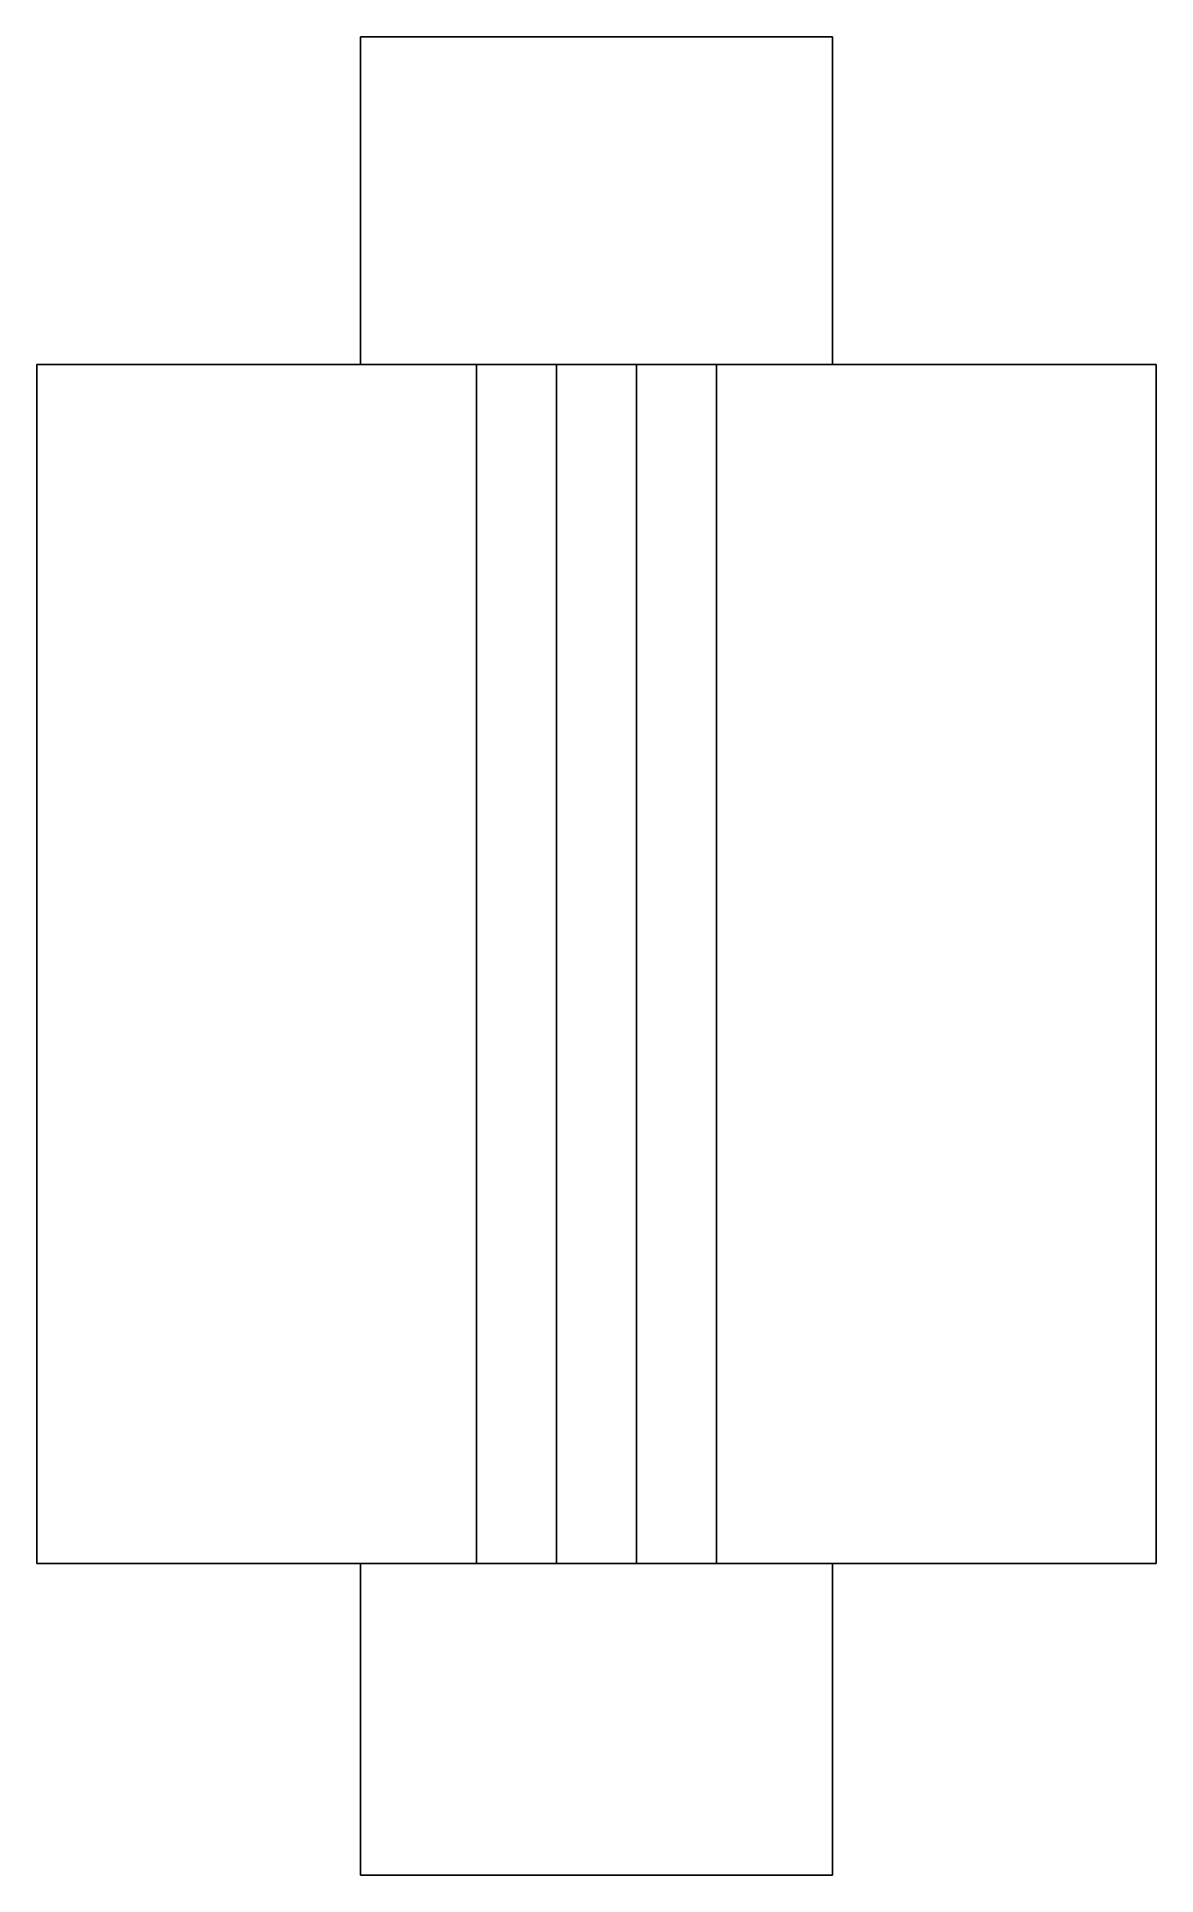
# Model space of a CAD drawing. Header units: metres. Extents: x 0 to 14, y -23 to 0.
import ezdxf

# ---------------------------------------------------------------- set-up
doc = ezdxf.new("R2010")
doc.units = ezdxf.units.M

msp = doc.modelspace()

# ---------------------------------------------------------------- linework, layer by layer
for points in [[(4.05, 0), (4.055, 0), (4.06, 0), (4.066, 0), (4.075, 0), (4.091, 0), (4.106, 0), (4.122, 0), (4.146, 0), (4.172, 0), (4.197, 0), (4.226, 0), (4.261, 0), (4.297, 0), (4.332, 0), (4.374, 0), (4.419, 0), (4.464, 0), (4.51, 0), (4.563, 0), (4.617, 0), (4.671, 0), (4.729, 0), (4.791, 0), (4.852, 0), (4.914, 0), (4.983, 0), (5.052, 0), (5.121, 0), (5.193, 0), (5.269, 0), (5.344, 0), (5.42, 0), (5.5, 0), (5.581, 0), (5.662, 0), (5.744, 0), (5.83, 0), (5.916, 0), (6.001, 0), (6.089, 0), (6.178, 0), (6.267, 0), (6.357, 0), (6.448, 0), (6.539, 0), (6.631, 0), (6.723, 0), (6.815, 0), (6.908, 0), (7, 0)], [(4.05, -4.1), (4.05, -4.018), (4.05, -3.936), (4.05, -3.854), (4.05, -3.772), (4.05, -3.69), (4.05, -3.608), (4.05, -3.526), (4.05, -3.444), (4.05, -3.362), (4.05, -3.28), (4.05, -3.198), (4.05, -3.116), (4.05, -3.034), (4.05, -2.952), (4.05, -2.87), (4.05, -2.788), (4.05, -2.706), (4.05, -2.624), (4.05, -2.542), (4.05, -2.46), (4.05, -2.378), (4.05, -2.296), (4.05, -2.214), (4.05, -2.132), (4.05, -2.05), (4.05, -1.968), (4.05, -1.886), (4.05, -1.804), (4.05, -1.722), (4.05, -1.64), (4.05, -1.558), (4.05, -1.476), (4.05, -1.394), (4.05, -1.312), (4.05, -1.23), (4.05, -1.148), (4.05, -1.066), (4.05, -0.984), (4.05, -0.902), (4.05, -0.82), (4.05, -0.738), (4.05, -0.656), (4.05, -0.574), (4.05, -0.492), (4.05, -0.41), (4.05, -0.328), (4.05, -0.246), (4.05, -0.164), (4.05, -0.082), (4.05, 0)], [(7, 0), (7.092, 0), (7.185, 0), (7.277, 0), (7.369, 0), (7.461, 0), (7.552, 0), (7.643, 0), (7.733, 0), (7.822, 0), (7.911, 0), (7.999, 0), (8.084, 0), (8.17, 0), (8.256, 0), (8.338, 0), (8.419, 0), (8.5, 0), (8.58, 0), (8.656, 0), (8.731, 0), (8.807, 0), (8.879, 0), (8.948, 0), (9.017, 0), (9.086, 0), (9.148, 0), (9.209, 0), (9.271, 0), (9.329, 0), (9.383, 0), (9.437, 0), (9.49, 0), (9.536, 0), (9.581, 0), (9.626, 0), (9.668, 0), (9.703, 0), (9.739, 0), (9.774, 0), (9.803, 0), (9.828, 0), (9.854, 0), (9.878, 0), (9.894, 0), (9.909, 0), (9.925, 0), (9.934, 0), (9.94, 0), (9.945, 0), (9.95, 0)], [(9.95, -4.1), (9.95, -4.018), (9.95, -3.936), (9.95, -3.854), (9.95, -3.772), (9.95, -3.69), (9.95, -3.608), (9.95, -3.526), (9.95, -3.444), (9.95, -3.362), (9.95, -3.28), (9.95, -3.198), (9.95, -3.116), (9.95, -3.034), (9.95, -2.952), (9.95, -2.87), (9.95, -2.788), (9.95, -2.706), (9.95, -2.624), (9.95, -2.542), (9.95, -2.46), (9.95, -2.378), (9.95, -2.296), (9.95, -2.214), (9.95, -2.132), (9.95, -2.05), (9.95, -1.968), (9.95, -1.886), (9.95, -1.804), (9.95, -1.722), (9.95, -1.64), (9.95, -1.558), (9.95, -1.476), (9.95, -1.394), (9.95, -1.312), (9.95, -1.23), (9.95, -1.148), (9.95, -1.066), (9.95, -0.984), (9.95, -0.902), (9.95, -0.82), (9.95, -0.738), (9.95, -0.656), (9.95, -0.574), (9.95, -0.492), (9.95, -0.41), (9.95, -0.328), (9.95, -0.246), (9.95, -0.164), (9.95, -0.082), (9.95, 0)], [(0, -19.1), (0, -18.8), (0, -18.5), (0, -18.2), (0, -17.9), (0, -17.6), (0, -17.3), (0, -17), (0, -16.7), (0, -16.4), (0, -16.1), (0, -15.8), (0, -15.5), (0, -15.2), (0, -14.9), (0, -14.6), (0, -14.3), (0, -14), (0, -13.7), (0, -13.4), (0, -13.1), (0, -12.8), (0, -12.5), (0, -12.2), (0, -11.9), (0, -11.6), (0, -11.3), (0, -11), (0, -10.7), (0, -10.4), (0, -10.1), (0, -9.8), (0, -9.5), (0, -9.2), (0, -8.9), (0, -8.6), (0, -8.3), (0, -8), (0, -7.7), (0, -7.4), (0, -7.1), (0, -6.8), (0, -6.5), (0, -6.2), (0, -5.9), (0, -5.6), (0, -5.3), (0, -5), (0, -4.7), (0, -4.4), (0, -4.1)], [(4.278, -4.1), (4.13, -4.1), (3.981, -4.1), (3.833, -4.1), (3.688, -4.1), (3.546, -4.1), (3.404, -4.1), (3.262, -4.1), (3.126, -4.1), (2.992, -4.1), (2.857, -4.1), (2.725, -4.1), (2.599, -4.1), (2.473, -4.1), (2.347, -4.1), (2.227, -4.1), (2.11, -4.1), (1.993, -4.1), (1.877, -4.1), (1.77, -4.1), (1.663, -4.1), (1.556, -4.1), (1.455, -4.1), (1.359, -4.1), (1.263, -4.1), (1.167, -4.1), (1.082, -4.1), (0.997, -4.1), (0.912, -4.1), (0.832, -4.1), (0.76, -4.1), (0.687, -4.1), (0.614, -4.1), (0.552, -4.1), (0.492, -4.1), (0.431, -4.1), (0.375, -4.1), (0.328, -4.1), (0.28, -4.1), (0.233, -4.1), (0.195, -4.1), (0.161, -4.1), (0.127, -4.1), (0.095, -4.1), (0.074, -4.1), (0.054, -4.1), (0.033, -4.1), (0.021, -4.1), (0.014, -4.1), (0.007, -4.1), (0, -4.1)], [(4.278, -4.1), (4.32, -4.1), (4.362, -4.1), (4.405, -4.1), (4.446, -4.1), (4.487, -4.1), (4.527, -4.1), (4.568, -4.1), (4.607, -4.1), (4.645, -4.1), (4.684, -4.1), (4.721, -4.1), (4.757, -4.1), (4.793, -4.1), (4.83, -4.1), (4.864, -4.1), (4.897, -4.1), (4.931, -4.1), (4.964, -4.1), (4.994, -4.1), (5.025, -4.1), (5.055, -4.1), (5.084, -4.1), (5.112, -4.1), (5.139, -4.1), (5.167, -4.1), (5.191, -4.1), (5.215, -4.1), (5.239, -4.1), (5.262, -4.1), (5.283, -4.1), (5.304, -4.1), (5.325, -4.1), (5.342, -4.1), (5.36, -4.1), (5.377, -4.1), (5.393, -4.1), (5.406, -4.1), (5.42, -4.1), (5.433, -4.1), (5.444, -4.1), (5.454, -4.1), (5.464, -4.1), (5.473, -4.1), (5.479, -4.1), (5.485, -4.1), (5.49, -4.1), (5.494, -4.1), (5.496, -4.1), (5.498, -4.1), (5.5, -4.1)], [(5.5, -19.1), (5.5, -18.8), (5.5, -18.5), (5.5, -18.2), (5.5, -17.9), (5.5, -17.6), (5.5, -17.3), (5.5, -17), (5.5, -16.7), (5.5, -16.4), (5.5, -16.1), (5.5, -15.8), (5.5, -15.5), (5.5, -15.2), (5.5, -14.9), (5.5, -14.6), (5.5, -14.3), (5.5, -14), (5.5, -13.7), (5.5, -13.4), (5.5, -13.1), (5.5, -12.8), (5.5, -12.5), (5.5, -12.2), (5.5, -11.9), (5.5, -11.6), (5.5, -11.3), (5.5, -11), (5.5, -10.7), (5.5, -10.4), (5.5, -10.1), (5.5, -9.8), (5.5, -9.5), (5.5, -9.2), (5.5, -8.9), (5.5, -8.6), (5.5, -8.3), (5.5, -8), (5.5, -7.7), (5.5, -7.4), (5.5, -7.1), (5.5, -6.8), (5.5, -6.5), (5.5, -6.2), (5.5, -5.9), (5.5, -5.6), (5.5, -5.3), (5.5, -5), (5.5, -4.7), (5.5, -4.4), (5.5, -4.1)], [(5.5, -4.1), (5.52, -4.1), (5.54, -4.1), (5.56, -4.1), (5.58, -4.1), (5.6, -4.1), (5.62, -4.1), (5.64, -4.1), (5.66, -4.1), (5.68, -4.1), (5.7, -4.1), (5.72, -4.1), (5.74, -4.1), (5.76, -4.1), (5.78, -4.1), (5.8, -4.1), (5.82, -4.1), (5.84, -4.1), (5.86, -4.1), (5.88, -4.1), (5.9, -4.1), (5.92, -4.1), (5.94, -4.1), (5.96, -4.1), (5.98, -4.1), (6, -4.1), (6.02, -4.1), (6.04, -4.1), (6.06, -4.1), (6.08, -4.1), (6.1, -4.1), (6.12, -4.1), (6.14, -4.1), (6.16, -4.1), (6.18, -4.1), (6.2, -4.1), (6.22, -4.1), (6.24, -4.1), (6.26, -4.1), (6.28, -4.1), (6.3, -4.1), (6.32, -4.1), (6.34, -4.1), (6.36, -4.1), (6.38, -4.1), (6.4, -4.1), (6.42, -4.1), (6.44, -4.1), (6.46, -4.1), (6.48, -4.1), (6.5, -4.1)], [(7.5, -4.1), (7.48, -4.1), (7.46, -4.1), (7.44, -4.1), (7.42, -4.1), (7.4, -4.1), (7.38, -4.1), (7.36, -4.1), (7.34, -4.1), (7.32, -4.1), (7.3, -4.1), (7.28, -4.1), (7.26, -4.1), (7.24, -4.1), (7.22, -4.1), (7.2, -4.1), (7.18, -4.1), (7.16, -4.1), (7.14, -4.1), (7.12, -4.1), (7.1, -4.1), (7.08, -4.1), (7.06, -4.1), (7.04, -4.1), (7.02, -4.1), (7, -4.1), (6.98, -4.1), (6.96, -4.1), (6.94, -4.1), (6.92, -4.1), (6.9, -4.1), (6.88, -4.1), (6.86, -4.1), (6.84, -4.1), (6.82, -4.1), (6.8, -4.1), (6.78, -4.1), (6.76, -4.1), (6.74, -4.1), (6.72, -4.1), (6.7, -4.1), (6.68, -4.1), (6.66, -4.1), (6.64, -4.1), (6.62, -4.1), (6.6, -4.1), (6.58, -4.1), (6.56, -4.1), (6.54, -4.1), (6.52, -4.1), (6.5, -4.1)], [(6.5, -4.1), (6.5, -4.4), (6.5, -4.7), (6.5, -5), (6.5, -5.3), (6.5, -5.6), (6.5, -5.9), (6.5, -6.2), (6.5, -6.5), (6.5, -6.8), (6.5, -7.1), (6.5, -7.4), (6.5, -7.7), (6.5, -8), (6.5, -8.3), (6.5, -8.6), (6.5, -8.9), (6.5, -9.2), (6.5, -9.5), (6.5, -9.8), (6.5, -10.1), (6.5, -10.4), (6.5, -10.7), (6.5, -11), (6.5, -11.3), (6.5, -11.6), (6.5, -11.9), (6.5, -12.2), (6.5, -12.5), (6.5, -12.8), (6.5, -13.1), (6.5, -13.4), (6.5, -13.7), (6.5, -14), (6.5, -14.3), (6.5, -14.6), (6.5, -14.9), (6.5, -15.2), (6.5, -15.5), (6.5, -15.8), (6.5, -16.1), (6.5, -16.4), (6.5, -16.7), (6.5, -17), (6.5, -17.3), (6.5, -17.6), (6.5, -17.9), (6.5, -18.2), (6.5, -18.5), (6.5, -18.8), (6.5, -19.1)], [(7.5, -19.1), (7.5, -18.8), (7.5, -18.5), (7.5, -18.2), (7.5, -17.9), (7.5, -17.6), (7.5, -17.3), (7.5, -17), (7.5, -16.7), (7.5, -16.4), (7.5, -16.1), (7.5, -15.8), (7.5, -15.5), (7.5, -15.2), (7.5, -14.9), (7.5, -14.6), (7.5, -14.3), (7.5, -14), (7.5, -13.7), (7.5, -13.4), (7.5, -13.1), (7.5, -12.8), (7.5, -12.5), (7.5, -12.2), (7.5, -11.9), (7.5, -11.6), (7.5, -11.3), (7.5, -11), (7.5, -10.7), (7.5, -10.4), (7.5, -10.1), (7.5, -9.8), (7.5, -9.5), (7.5, -9.2), (7.5, -8.9), (7.5, -8.6), (7.5, -8.3), (7.5, -8), (7.5, -7.7), (7.5, -7.4), (7.5, -7.1), (7.5, -6.8), (7.5, -6.5), (7.5, -6.2), (7.5, -5.9), (7.5, -5.6), (7.5, -5.3), (7.5, -5), (7.5, -4.7), (7.5, -4.4), (7.5, -4.1)], [(7.5, -4.1), (7.52, -4.1), (7.54, -4.1), (7.56, -4.1), (7.58, -4.1), (7.6, -4.1), (7.62, -4.1), (7.64, -4.1), (7.66, -4.1), (7.68, -4.1), (7.7, -4.1), (7.72, -4.1), (7.74, -4.1), (7.76, -4.1), (7.78, -4.1), (7.8, -4.1), (7.82, -4.1), (7.84, -4.1), (7.86, -4.1), (7.88, -4.1), (7.9, -4.1), (7.92, -4.1), (7.94, -4.1), (7.96, -4.1), (7.98, -4.1), (8, -4.1), (8.02, -4.1), (8.04, -4.1), (8.06, -4.1), (8.08, -4.1), (8.1, -4.1), (8.12, -4.1), (8.14, -4.1), (8.16, -4.1), (8.18, -4.1), (8.2, -4.1), (8.22, -4.1), (8.24, -4.1), (8.26, -4.1), (8.28, -4.1), (8.3, -4.1), (8.32, -4.1), (8.34, -4.1), (8.36, -4.1), (8.38, -4.1), (8.4, -4.1), (8.42, -4.1), (8.44, -4.1), (8.46, -4.1), (8.48, -4.1), (8.5, -4.1)], [(8.5, -4.1), (8.5, -4.4), (8.5, -4.7), (8.5, -5), (8.5, -5.3), (8.5, -5.6), (8.5, -5.9), (8.5, -6.2), (8.5, -6.5), (8.5, -6.8), (8.5, -7.1), (8.5, -7.4), (8.5, -7.7), (8.5, -8), (8.5, -8.3), (8.5, -8.6), (8.5, -8.9), (8.5, -9.2), (8.5, -9.5), (8.5, -9.8), (8.5, -10.1), (8.5, -10.4), (8.5, -10.7), (8.5, -11), (8.5, -11.3), (8.5, -11.6), (8.5, -11.9), (8.5, -12.2), (8.5, -12.5), (8.5, -12.8), (8.5, -13.1), (8.5, -13.4), (8.5, -13.7), (8.5, -14), (8.5, -14.3), (8.5, -14.6), (8.5, -14.9), (8.5, -15.2), (8.5, -15.5), (8.5, -15.8), (8.5, -16.1), (8.5, -16.4), (8.5, -16.7), (8.5, -17), (8.5, -17.3), (8.5, -17.6), (8.5, -17.9), (8.5, -18.2), (8.5, -18.5), (8.5, -18.8), (8.5, -19.1)], [(8.5, -4.1), (8.502, -4.1), (8.504, -4.1), (8.506, -4.1), (8.51, -4.1), (8.515, -4.1), (8.521, -4.1), (8.527, -4.1), (8.536, -4.1), (8.546, -4.1), (8.556, -4.1), (8.567, -4.1), (8.58, -4.1), (8.594, -4.1), (8.607, -4.1), (8.623, -4.1), (8.64, -4.1), (8.658, -4.1), (8.675, -4.1), (8.696, -4.1), (8.717, -4.1), (8.738, -4.1), (8.761, -4.1), (8.785, -4.1), (8.809, -4.1), (8.833, -4.1), (8.861, -4.1), (8.888, -4.1), (8.916, -4.1), (8.945, -4.1), (8.975, -4.1), (9.006, -4.1), (9.036, -4.1), (9.069, -4.1), (9.103, -4.1), (9.136, -4.1), (9.17, -4.1), (9.207, -4.1), (9.243, -4.1), (9.279, -4.1), (9.316, -4.1), (9.355, -4.1), (9.393, -4.1), (9.432, -4.1), (9.473, -4.1), (9.513, -4.1), (9.554, -4.1), (9.595, -4.1), (9.638, -4.1), (9.68, -4.1), (9.722, -4.1)], [(14, -4.1), (13.993, -4.1), (13.986, -4.1), (13.979, -4.1), (13.967, -4.1), (13.946, -4.1), (13.926, -4.1), (13.905, -4.1), (13.873, -4.1), (13.839, -4.1), (13.805, -4.1), (13.767, -4.1), (13.72, -4.1), (13.672, -4.1), (13.625, -4.1), (13.569, -4.1), (13.508, -4.1), (13.448, -4.1), (13.386, -4.1), (13.313, -4.1), (13.24, -4.1), (13.168, -4.1), (13.088, -4.1), (13.003, -4.1), (12.918, -4.1), (12.833, -4.1), (12.737, -4.1), (12.641, -4.1), (12.545, -4.1), (12.444, -4.1), (12.337, -4.1), (12.23, -4.1), (12.123, -4.1), (12.007, -4.1), (11.89, -4.1), (11.773, -4.1), (11.653, -4.1), (11.527, -4.1), (11.401, -4.1), (11.275, -4.1), (11.143, -4.1), (11.008, -4.1), (10.874, -4.1), (10.738, -4.1), (10.596, -4.1), (10.454, -4.1), (10.312, -4.1), (10.167, -4.1), (10.019, -4.1), (9.87, -4.1), (9.722, -4.1)], [(14, -19.1), (14, -18.8), (14, -18.5), (14, -18.2), (14, -17.9), (14, -17.6), (14, -17.3), (14, -17), (14, -16.7), (14, -16.4), (14, -16.1), (14, -15.8), (14, -15.5), (14, -15.2), (14, -14.9), (14, -14.6), (14, -14.3), (14, -14), (14, -13.7), (14, -13.4), (14, -13.1), (14, -12.8), (14, -12.5), (14, -12.2), (14, -11.9), (14, -11.6), (14, -11.3), (14, -11), (14, -10.7), (14, -10.4), (14, -10.1), (14, -9.8), (14, -9.5), (14, -9.2), (14, -8.9), (14, -8.6), (14, -8.3), (14, -8), (14, -7.7), (14, -7.4), (14, -7.1), (14, -6.8), (14, -6.5), (14, -6.2), (14, -5.9), (14, -5.6), (14, -5.3), (14, -5), (14, -4.7), (14, -4.4), (14, -4.1)], [(4.278, -19.1), (4.13, -19.1), (3.981, -19.1), (3.833, -19.1), (3.688, -19.1), (3.546, -19.1), (3.404, -19.1), (3.262, -19.1), (3.126, -19.1), (2.992, -19.1), (2.857, -19.1), (2.725, -19.1), (2.599, -19.1), (2.473, -19.1), (2.347, -19.1), (2.227, -19.1), (2.11, -19.1), (1.993, -19.1), (1.877, -19.1), (1.77, -19.1), (1.663, -19.1), (1.556, -19.1), (1.455, -19.1), (1.359, -19.1), (1.263, -19.1), (1.167, -19.1), (1.082, -19.1), (0.997, -19.1), (0.912, -19.1), (0.832, -19.1), (0.76, -19.1), (0.687, -19.1), (0.614, -19.1), (0.552, -19.1), (0.492, -19.1), (0.431, -19.1), (0.375, -19.1), (0.328, -19.1), (0.28, -19.1), (0.233, -19.1), (0.195, -19.1), (0.161, -19.1), (0.127, -19.1), (0.095, -19.1), (0.074, -19.1), (0.054, -19.1), (0.033, -19.1), (0.021, -19.1), (0.014, -19.1), (0.007, -19.1), (0, -19.1)], [(4.05, -23), (4.05, -22.922), (4.05, -22.844), (4.05, -22.766), (4.05, -22.688), (4.05, -22.61), (4.05, -22.532), (4.05, -22.454), (4.05, -22.376), (4.05, -22.298), (4.05, -22.22), (4.05, -22.142), (4.05, -22.064), (4.05, -21.986), (4.05, -21.908), (4.05, -21.83), (4.05, -21.752), (4.05, -21.674), (4.05, -21.596), (4.05, -21.518), (4.05, -21.44), (4.05, -21.362), (4.05, -21.284), (4.05, -21.206), (4.05, -21.128), (4.05, -21.05), (4.05, -20.972), (4.05, -20.894), (4.05, -20.816), (4.05, -20.738), (4.05, -20.66), (4.05, -20.582), (4.05, -20.504), (4.05, -20.426), (4.05, -20.348), (4.05, -20.27), (4.05, -20.192), (4.05, -20.114), (4.05, -20.036), (4.05, -19.958), (4.05, -19.88), (4.05, -19.802), (4.05, -19.724), (4.05, -19.646), (4.05, -19.568), (4.05, -19.49), (4.05, -19.412), (4.05, -19.334), (4.05, -19.256), (4.05, -19.178), (4.05, -19.1)], [(5.5, -19.1), (5.498, -19.1), (5.496, -19.1), (5.494, -19.1), (5.49, -19.1), (5.485, -19.1), (5.479, -19.1), (5.473, -19.1), (5.464, -19.1), (5.454, -19.1), (5.444, -19.1), (5.433, -19.1), (5.42, -19.1), (5.406, -19.1), (5.393, -19.1), (5.377, -19.1), (5.36, -19.1), (5.342, -19.1), (5.325, -19.1), (5.304, -19.1), (5.283, -19.1), (5.262, -19.1), (5.239, -19.1), (5.215, -19.1), (5.191, -19.1), (5.167, -19.1), (5.139, -19.1), (5.112, -19.1), (5.084, -19.1), (5.055, -19.1), (5.025, -19.1), (4.994, -19.1), (4.964, -19.1), (4.931, -19.1), (4.897, -19.1), (4.864, -19.1), (4.83, -19.1), (4.793, -19.1), (4.757, -19.1), (4.721, -19.1), (4.684, -19.1), (4.645, -19.1), (4.607, -19.1), (4.568, -19.1), (4.527, -19.1), (4.487, -19.1), (4.446, -19.1), (4.405, -19.1), (4.362, -19.1), (4.32, -19.1), (4.278, -19.1)], [(6.5, -19.1), (6.48, -19.1), (6.46, -19.1), (6.44, -19.1), (6.42, -19.1), (6.4, -19.1), (6.38, -19.1), (6.36, -19.1), (6.34, -19.1), (6.32, -19.1), (6.3, -19.1), (6.28, -19.1), (6.26, -19.1), (6.24, -19.1), (6.22, -19.1), (6.2, -19.1), (6.18, -19.1), (6.16, -19.1), (6.14, -19.1), (6.12, -19.1), (6.1, -19.1), (6.08, -19.1), (6.06, -19.1), (6.04, -19.1), (6.02, -19.1), (6, -19.1), (5.98, -19.1), (5.96, -19.1), (5.94, -19.1), (5.92, -19.1), (5.9, -19.1), (5.88, -19.1), (5.86, -19.1), (5.84, -19.1), (5.82, -19.1), (5.8, -19.1), (5.78, -19.1), (5.76, -19.1), (5.74, -19.1), (5.72, -19.1), (5.7, -19.1), (5.68, -19.1), (5.66, -19.1), (5.64, -19.1), (5.62, -19.1), (5.6, -19.1), (5.58, -19.1), (5.56, -19.1), (5.54, -19.1), (5.52, -19.1), (5.5, -19.1)], [(7.5, -19.1), (7.48, -19.1), (7.46, -19.1), (7.44, -19.1), (7.42, -19.1), (7.4, -19.1), (7.38, -19.1), (7.36, -19.1), (7.34, -19.1), (7.32, -19.1), (7.3, -19.1), (7.28, -19.1), (7.26, -19.1), (7.24, -19.1), (7.22, -19.1), (7.2, -19.1), (7.18, -19.1), (7.16, -19.1), (7.14, -19.1), (7.12, -19.1), (7.1, -19.1), (7.08, -19.1), (7.06, -19.1), (7.04, -19.1), (7.02, -19.1), (7, -19.1), (6.98, -19.1), (6.96, -19.1), (6.94, -19.1), (6.92, -19.1), (6.9, -19.1), (6.88, -19.1), (6.86, -19.1), (6.84, -19.1), (6.82, -19.1), (6.8, -19.1), (6.78, -19.1), (6.76, -19.1), (6.74, -19.1), (6.72, -19.1), (6.7, -19.1), (6.68, -19.1), (6.66, -19.1), (6.64, -19.1), (6.62, -19.1), (6.6, -19.1), (6.58, -19.1), (6.56, -19.1), (6.54, -19.1), (6.52, -19.1), (6.5, -19.1)], [(8.5, -19.1), (8.48, -19.1), (8.46, -19.1), (8.44, -19.1), (8.42, -19.1), (8.4, -19.1), (8.38, -19.1), (8.36, -19.1), (8.34, -19.1), (8.32, -19.1), (8.3, -19.1), (8.28, -19.1), (8.26, -19.1), (8.24, -19.1), (8.22, -19.1), (8.2, -19.1), (8.18, -19.1), (8.16, -19.1), (8.14, -19.1), (8.12, -19.1), (8.1, -19.1), (8.08, -19.1), (8.06, -19.1), (8.04, -19.1), (8.02, -19.1), (8, -19.1), (7.98, -19.1), (7.96, -19.1), (7.94, -19.1), (7.92, -19.1), (7.9, -19.1), (7.88, -19.1), (7.86, -19.1), (7.84, -19.1), (7.82, -19.1), (7.8, -19.1), (7.78, -19.1), (7.76, -19.1), (7.74, -19.1), (7.72, -19.1), (7.7, -19.1), (7.68, -19.1), (7.66, -19.1), (7.64, -19.1), (7.62, -19.1), (7.6, -19.1), (7.58, -19.1), (7.56, -19.1), (7.54, -19.1), (7.52, -19.1), (7.5, -19.1)], [(9.722, -19.1), (9.68, -19.1), (9.638, -19.1), (9.595, -19.1), (9.554, -19.1), (9.513, -19.1), (9.473, -19.1), (9.432, -19.1), (9.393, -19.1), (9.355, -19.1), (9.316, -19.1), (9.279, -19.1), (9.243, -19.1), (9.207, -19.1), (9.17, -19.1), (9.136, -19.1), (9.103, -19.1), (9.069, -19.1), (9.036, -19.1), (9.006, -19.1), (8.975, -19.1), (8.945, -19.1), (8.916, -19.1), (8.888, -19.1), (8.861, -19.1), (8.833, -19.1), (8.809, -19.1), (8.785, -19.1), (8.761, -19.1), (8.738, -19.1), (8.717, -19.1), (8.696, -19.1), (8.675, -19.1), (8.658, -19.1), (8.64, -19.1), (8.623, -19.1), (8.607, -19.1), (8.594, -19.1), (8.58, -19.1), (8.567, -19.1), (8.556, -19.1), (8.546, -19.1), (8.536, -19.1), (8.527, -19.1), (8.521, -19.1), (8.515, -19.1), (8.51, -19.1), (8.506, -19.1), (8.504, -19.1), (8.502, -19.1), (8.5, -19.1)], [(14, -19.1), (13.993, -19.1), (13.986, -19.1), (13.979, -19.1), (13.967, -19.1), (13.946, -19.1), (13.926, -19.1), (13.905, -19.1), (13.873, -19.1), (13.839, -19.1), (13.805, -19.1), (13.767, -19.1), (13.72, -19.1), (13.672, -19.1), (13.625, -19.1), (13.569, -19.1), (13.508, -19.1), (13.448, -19.1), (13.386, -19.1), (13.313, -19.1), (13.24, -19.1), (13.168, -19.1), (13.088, -19.1), (13.003, -19.1), (12.918, -19.1), (12.833, -19.1), (12.737, -19.1), (12.641, -19.1), (12.545, -19.1), (12.444, -19.1), (12.337, -19.1), (12.23, -19.1), (12.123, -19.1), (12.007, -19.1), (11.89, -19.1), (11.773, -19.1), (11.653, -19.1), (11.527, -19.1), (11.401, -19.1), (11.275, -19.1), (11.143, -19.1), (11.008, -19.1), (10.874, -19.1), (10.738, -19.1), (10.596, -19.1), (10.454, -19.1), (10.312, -19.1), (10.167, -19.1), (10.019, -19.1), (9.87, -19.1), (9.722, -19.1)], [(9.95, -23), (9.95, -22.922), (9.95, -22.844), (9.95, -22.766), (9.95, -22.688), (9.95, -22.61), (9.95, -22.532), (9.95, -22.454), (9.95, -22.376), (9.95, -22.298), (9.95, -22.22), (9.95, -22.142), (9.95, -22.064), (9.95, -21.986), (9.95, -21.908), (9.95, -21.83), (9.95, -21.752), (9.95, -21.674), (9.95, -21.596), (9.95, -21.518), (9.95, -21.44), (9.95, -21.362), (9.95, -21.284), (9.95, -21.206), (9.95, -21.128), (9.95, -21.05), (9.95, -20.972), (9.95, -20.894), (9.95, -20.816), (9.95, -20.738), (9.95, -20.66), (9.95, -20.582), (9.95, -20.504), (9.95, -20.426), (9.95, -20.348), (9.95, -20.27), (9.95, -20.192), (9.95, -20.114), (9.95, -20.036), (9.95, -19.958), (9.95, -19.88), (9.95, -19.802), (9.95, -19.724), (9.95, -19.646), (9.95, -19.568), (9.95, -19.49), (9.95, -19.412), (9.95, -19.334), (9.95, -19.256), (9.95, -19.178), (9.95, -19.1)], [(4.05, -23), (4.055, -23), (4.06, -23), (4.066, -23), (4.075, -23), (4.091, -23), (4.106, -23), (4.122, -23), (4.146, -23), (4.172, -23), (4.197, -23), (4.226, -23), (4.261, -23), (4.297, -23), (4.332, -23), (4.374, -23), (4.419, -23), (4.464, -23), (4.51, -23), (4.563, -23), (4.617, -23), (4.671, -23), (4.729, -23), (4.791, -23), (4.852, -23), (4.914, -23), (4.983, -23), (5.052, -23), (5.121, -23), (5.193, -23), (5.269, -23), (5.344, -23), (5.42, -23), (5.5, -23), (5.581, -23), (5.662, -23), (5.744, -23), (5.83, -23), (5.916, -23), (6.001, -23), (6.089, -23), (6.178, -23), (6.267, -23), (6.357, -23), (6.448, -23), (6.539, -23), (6.631, -23), (6.723, -23), (6.815, -23), (6.908, -23), (7, -23)], [(7, -23), (7.092, -23), (7.185, -23), (7.277, -23), (7.369, -23), (7.461, -23), (7.552, -23), (7.643, -23), (7.733, -23), (7.822, -23), (7.911, -23), (7.999, -23), (8.084, -23), (8.17, -23), (8.256, -23), (8.338, -23), (8.419, -23), (8.5, -23), (8.58, -23), (8.656, -23), (8.731, -23), (8.807, -23), (8.879, -23), (8.948, -23), (9.017, -23), (9.086, -23), (9.148, -23), (9.209, -23), (9.271, -23), (9.329, -23), (9.383, -23), (9.437, -23), (9.49, -23), (9.536, -23), (9.581, -23), (9.626, -23), (9.668, -23), (9.703, -23), (9.739, -23), (9.774, -23), (9.803, -23), (9.828, -23), (9.854, -23), (9.878, -23), (9.894, -23), (9.909, -23), (9.925, -23), (9.934, -23), (9.94, -23), (9.945, -23), (9.95, -23)]]:
    msp.add_lwpolyline(points)

doc.saveas('drawing.dxf')
